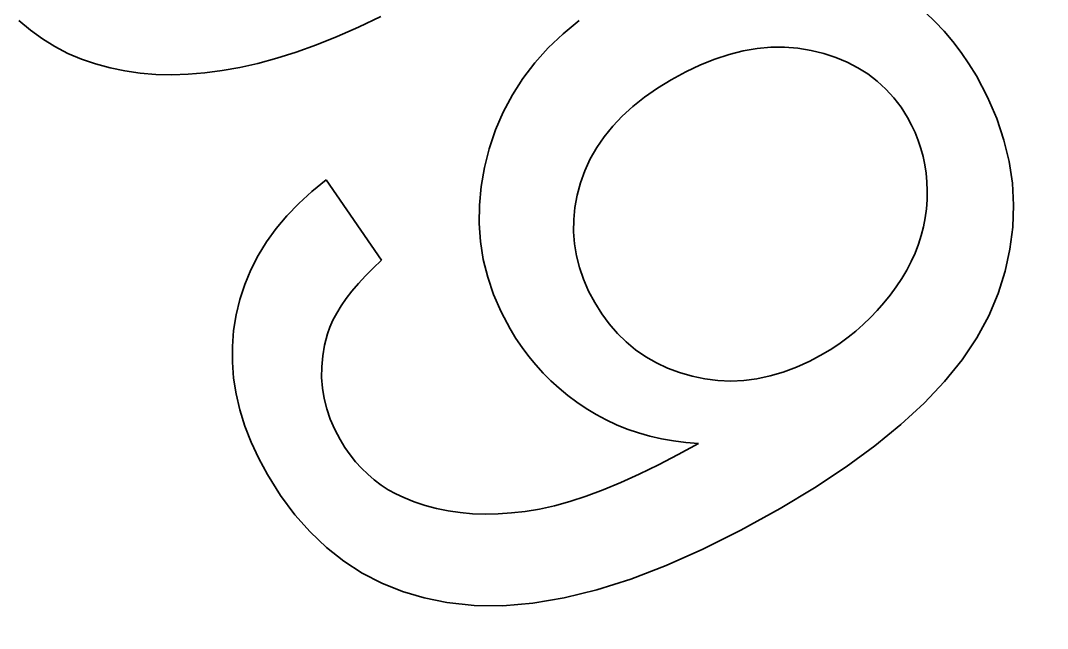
# Model space of a CAD drawing. Extents: x 0 to 297, y 0 to 210.
# Drawn here: x 187.07 to 190.294, y 76.933 to 78.841 of the extents above; entities that cross this region are included whole.
import ezdxf

# ---------------------------------------------------------------- set-up
doc = ezdxf.new("R2010")
doc.units = 0

msp = doc.modelspace()

# ---------------------------------------------------------------- linework, layer by layer
at = {"color": 7, "lineweight": 35, "ltscale": 0.001037}
msp.add_line((189.911, 78.8671), (189.9411, 78.8386), dxfattribs=at)
at = {"color": 7, "lineweight": 35, "ltscale": 0.00118}
msp.add_line((187.1012, 78.8109), (187.0651, 78.8413), dxfattribs=at)
at = {"color": 7, "lineweight": 35, "ltscale": 0.001921}
msp.add_line((188.2012, 78.8537), (188.1317, 78.8209), dxfattribs=at)
at = {"color": 7, "lineweight": 35, "ltscale": 0.001647}
msp.add_line((188.7736, 78.7998), (188.8245, 78.8416), dxfattribs=at)
at = {"color": 7, "lineweight": 35, "ltscale": 0.001047}
msp.add_line((189.9411, 78.8386), (189.9698, 78.8081), dxfattribs=at)
at = {"color": 7, "lineweight": 35, "ltscale": 0.001164}
for p, q in [((187.139, 78.7837), (187.1012, 78.8109)), ((187.3059, 78.7052), (187.2619, 78.7203))]:
    msp.add_line(p, q, dxfattribs=at)
at = {"color": 7, "lineweight": 35, "ltscale": 0.001759}
msp.add_line((188.0643, 78.7915), (187.999, 78.7654), dxfattribs=at)
at = {"color": 7, "lineweight": 35, "ltscale": 0.001839}
msp.add_line((188.1317, 78.8209), (188.0643, 78.7915), dxfattribs=at)
at = {"color": 7, "lineweight": 35, "ltscale": 0.001604}
msp.add_line((188.7271, 78.7555), (188.7736, 78.7998), dxfattribs=at)
at = {"color": 7, "lineweight": 35, "ltscale": 0.001058}
msp.add_line((189.9698, 78.8081), (189.9972, 78.7758), dxfattribs=at)
at = {"color": 7, "lineweight": 35, "ltscale": 0.001155}
msp.add_line((187.1783, 78.7595), (187.139, 78.7837), dxfattribs=at)
at = {"color": 7, "lineweight": 35, "ltscale": 0.001152}
msp.add_line((187.2193, 78.7384), (187.1783, 78.7595), dxfattribs=at)
at = {"color": 7, "lineweight": 35, "ltscale": 0.00168}
msp.add_line((187.999, 78.7654), (187.9358, 78.7426), dxfattribs=at)
at = {"color": 7, "lineweight": 35, "ltscale": 0.001074}
msp.add_line((189.9972, 78.7758), (190.0231, 78.7416), dxfattribs=at)
at = {"color": 7, "lineweight": 35, "ltscale": 0.001156}
msp.add_line((187.2619, 78.7203), (187.2193, 78.7384), dxfattribs=at)
at = {"color": 7, "lineweight": 35, "ltscale": 0.001605}
msp.add_line((187.9358, 78.7426), (187.8746, 78.7231), dxfattribs=at)
at = {"color": 7, "lineweight": 35, "ltscale": 0.00157}
msp.add_line((188.6851, 78.7088), (188.7271, 78.7555), dxfattribs=at)
at = {"color": 7, "lineweight": 35, "ltscale": 0.001177}
msp.add_line((189.2951, 78.7351), (189.2503, 78.7206), dxfattribs=at)
at = {"color": 7, "lineweight": 35, "ltscale": 0.001138}
msp.add_line((189.3392, 78.7461), (189.2951, 78.7351), dxfattribs=at)
at = {"color": 7, "lineweight": 35, "ltscale": 0.001107}
msp.add_line((189.3829, 78.7535), (189.3392, 78.7461), dxfattribs=at)
at = {"color": 7, "lineweight": 35, "ltscale": 0.001081}
for p, q in [((189.426, 78.7574), (189.3829, 78.7535)), ((188.6118, 77.2956), (188.6547, 77.3004))]:
    msp.add_line(p, q, dxfattribs=at)
at = {"color": 7, "lineweight": 35, "ltscale": 0.001064}
msp.add_line((189.4685, 78.7577), (189.426, 78.7574), dxfattribs=at)
at = {"color": 7, "lineweight": 35, "ltscale": 0.001053}
for p, q in [((189.5105, 78.7545), (189.4685, 78.7577)), ((189.3823, 77.7169), (189.4235, 77.7257))]:
    msp.add_line(p, q, dxfattribs=at)
at = {"color": 7, "lineweight": 35, "ltscale": 0.00105}
msp.add_line((189.5519, 78.7478), (189.5105, 78.7545), dxfattribs=at)
at = {"color": 7, "lineweight": 35, "ltscale": 0.001031}
for p, q in [((189.592, 78.738), (189.5519, 78.7478)), ((188.8535, 77.9924), (188.8729, 77.956))]:
    msp.add_line(p, q, dxfattribs=at)
at = {"color": 7, "lineweight": 35, "ltscale": 0.000996205}
msp.add_line((189.6299, 78.7257), (189.592, 78.738), dxfattribs=at)
at = {"color": 7, "lineweight": 35, "ltscale": 0.001093}
msp.add_line((190.0231, 78.7416), (190.0477, 78.7054), dxfattribs=at)
at = {"color": 7, "lineweight": 35, "ltscale": 0.001173}
msp.add_line((187.3512, 78.6929), (187.3059, 78.7052), dxfattribs=at)
at = {"color": 7, "lineweight": 35, "ltscale": 0.001405}
msp.add_line((187.7586, 78.694), (187.7032, 78.6842), dxfattribs=at)
at = {"color": 7, "lineweight": 35, "ltscale": 0.001461}
msp.add_line((187.8156, 78.7069), (187.7586, 78.694), dxfattribs=at)
at = {"color": 7, "lineweight": 35, "ltscale": 0.001531}
for p, q in [((187.8746, 78.7231), (187.8156, 78.7069)), ((188.6144, 78.6082), (188.6475, 78.6597))]:
    msp.add_line(p, q, dxfattribs=at)
at = {"color": 7, "lineweight": 35, "ltscale": 0.001546}
msp.add_line((188.6475, 78.6597), (188.6851, 78.7088), dxfattribs=at)
at = {"color": 7, "lineweight": 35, "ltscale": 0.001267}
msp.add_line((189.205, 78.7025), (189.1592, 78.6809), dxfattribs=at)
at = {"color": 7, "lineweight": 35, "ltscale": 0.001219}
msp.add_line((189.2503, 78.7206), (189.205, 78.7025), dxfattribs=at)
at = {"color": 7, "lineweight": 35, "ltscale": 0.000966865}
msp.add_line((189.6656, 78.7109), (189.6299, 78.7257), dxfattribs=at)
at = {"color": 7, "lineweight": 35, "ltscale": 0.000943747}
msp.add_line((189.6992, 78.6935), (189.6656, 78.7109), dxfattribs=at)
at = {"color": 7, "lineweight": 35, "ltscale": 0.000929103}
msp.add_line((189.7306, 78.6737), (189.6992, 78.6935), dxfattribs=at)
at = {"color": 7, "lineweight": 35, "ltscale": 0.001113}
msp.add_line((190.0477, 78.7054), (190.0709, 78.6674), dxfattribs=at)
at = {"color": 7, "lineweight": 35, "ltscale": 0.001188}
for p, q in [((187.3977, 78.6833), (187.3512, 78.6929)), ((189.5481, 77.7725), (189.59, 77.795))]:
    msp.add_line(p, q, dxfattribs=at)
at = {"color": 7, "lineweight": 35, "ltscale": 0.001207}
msp.add_line((187.4455, 78.6765), (187.3977, 78.6833), dxfattribs=at)
at = {"color": 7, "lineweight": 35, "ltscale": 0.00123}
msp.add_line((187.4946, 78.6725), (187.4455, 78.6765), dxfattribs=at)
at = {"color": 7, "lineweight": 35, "ltscale": 0.001258}
msp.add_line((187.5449, 78.6713), (187.4946, 78.6725), dxfattribs=at)
at = {"color": 7, "lineweight": 35, "ltscale": 0.001288}
msp.add_line((187.5964, 78.6728), (187.5449, 78.6713), dxfattribs=at)
at = {"color": 7, "lineweight": 35, "ltscale": 0.001325}
msp.add_line((187.6492, 78.6771), (187.5964, 78.6728), dxfattribs=at)
at = {"color": 7, "lineweight": 35, "ltscale": 0.001363}
msp.add_line((187.7032, 78.6842), (187.6492, 78.6771), dxfattribs=at)
at = {"color": 7, "lineweight": 35, "ltscale": 0.00132}
msp.add_line((189.1592, 78.6809), (189.1128, 78.6557), dxfattribs=at)
at = {"color": 7, "lineweight": 35, "ltscale": 0.000919275}
msp.add_line((189.7598, 78.6513), (189.7306, 78.6737), dxfattribs=at)
at = {"color": 7, "lineweight": 35, "ltscale": 0.001885}
msp.add_line((190.0709, 78.6674), (190.1062, 78.6007), dxfattribs=at)
at = {"color": 7, "lineweight": 35, "ltscale": 0.001218}
msp.add_line((189.0695, 78.6291), (189.0296, 78.6013), dxfattribs=at)
at = {"color": 7, "lineweight": 35, "ltscale": 0.001269}
msp.add_line((189.1128, 78.6557), (189.0695, 78.6291), dxfattribs=at)
at = {"color": 7, "lineweight": 35, "ltscale": 0.000918583}
msp.add_line((189.7868, 78.6264), (189.7598, 78.6513), dxfattribs=at)
at = {"color": 7, "lineweight": 35, "ltscale": 0.001527}
msp.add_line((188.5857, 78.5543), (188.6144, 78.6082), dxfattribs=at)
at = {"color": 7, "lineweight": 35, "ltscale": 0.001171}
msp.add_line((189.0296, 78.6013), (188.9929, 78.5721), dxfattribs=at)
at = {"color": 7, "lineweight": 35, "ltscale": 0.00092425}
msp.add_line((189.8117, 78.5991), (189.7868, 78.6264), dxfattribs=at)
at = {"color": 7, "lineweight": 35, "ltscale": 0.000939041}
msp.add_line((189.8344, 78.5692), (189.8117, 78.5991), dxfattribs=at)
at = {"color": 7, "lineweight": 35, "ltscale": 0.001825}
msp.add_line((190.1062, 78.6007), (190.1351, 78.5337), dxfattribs=at)
at = {"color": 7, "lineweight": 35, "ltscale": 0.001129}
msp.add_line((188.9929, 78.5721), (188.9595, 78.5417), dxfattribs=at)
at = {"color": 7, "lineweight": 35, "ltscale": 0.000959073}
msp.add_line((189.8549, 78.5368), (189.8344, 78.5692), dxfattribs=at)
at = {"color": 7, "lineweight": 35, "ltscale": 0.001533}
msp.add_line((188.5615, 78.498), (188.5857, 78.5543), dxfattribs=at)
at = {"color": 7, "lineweight": 35, "ltscale": 0.001094}
msp.add_line((188.9595, 78.5417), (188.9294, 78.5099), dxfattribs=at)
at = {"color": 7, "lineweight": 35, "ltscale": 0.00066242}
msp.add_line((189.8675, 78.5134), (189.8549, 78.5368), dxfattribs=at)
at = {"color": 7, "lineweight": 35, "ltscale": 0.001777}
msp.add_line((190.1351, 78.5337), (190.1577, 78.4663), dxfattribs=at)
at = {"color": 7, "lineweight": 35, "ltscale": 0.001063}
msp.add_line((188.9294, 78.5099), (188.9026, 78.4769), dxfattribs=at)
at = {"color": 7, "lineweight": 35, "ltscale": 0.000658754}
msp.add_line((189.8786, 78.4896), (189.8675, 78.5134), dxfattribs=at)
at = {"color": 7, "lineweight": 35, "ltscale": 0.00155}
msp.add_line((188.5417, 78.4392), (188.5615, 78.498), dxfattribs=at)
at = {"color": 7, "lineweight": 35, "ltscale": 0.00104}
msp.add_line((188.9026, 78.4769), (188.879, 78.4426), dxfattribs=at)
at = {"color": 7, "lineweight": 35, "ltscale": 0.000656767}
msp.add_line((189.8884, 78.4652), (189.8786, 78.4896), dxfattribs=at)
at = {"color": 7, "lineweight": 35, "ltscale": 0.001538}
msp.add_line((188.5265, 78.3796), (188.5417, 78.4392), dxfattribs=at)
at = {"color": 7, "lineweight": 35, "ltscale": 0.001024}
msp.add_line((188.879, 78.4426), (188.8588, 78.407), dxfattribs=at)
at = {"color": 7, "lineweight": 35, "ltscale": 0.000657562}
msp.add_line((189.8967, 78.4402), (189.8884, 78.4652), dxfattribs=at)
at = {"color": 7, "lineweight": 35, "ltscale": 0.000660968}
msp.add_line((189.9035, 78.4147), (189.8967, 78.4402), dxfattribs=at)
at = {"color": 7, "lineweight": 35, "ltscale": 0.001743}
msp.add_line((190.1577, 78.4663), (190.174, 78.3986), dxfattribs=at)
at = {"color": 7, "lineweight": 35, "ltscale": 0.001016}
msp.add_line((188.8588, 78.407), (188.8418, 78.3701), dxfattribs=at)
at = {"color": 7, "lineweight": 35, "ltscale": 0.000665926}
msp.add_line((189.9089, 78.3886), (189.9035, 78.4147), dxfattribs=at)
at = {"color": 7, "lineweight": 35, "ltscale": 0.001495}
msp.add_line((188.5162, 78.3207), (188.5265, 78.3796), dxfattribs=at)
at = {"color": 7, "lineweight": 35, "ltscale": 0.00067258}
msp.add_line((189.9129, 78.362), (189.9089, 78.3886), dxfattribs=at)
at = {"color": 7, "lineweight": 35, "ltscale": 0.001721}
msp.add_line((190.174, 78.3986), (190.184, 78.3305), dxfattribs=at)
at = {"color": 7, "lineweight": 35, "ltscale": 0.001445}
msp.add_line((187.985, 78.3053), (188.0299, 78.3417), dxfattribs=at)
at = {"color": 7, "lineweight": 35, "ltscale": 0.007655}
msp.add_line((188.0299, 78.3417), (188.2032, 78.0892), dxfattribs=at)
at = {"color": 7, "lineweight": 35, "ltscale": 0.001014}
msp.add_line((188.8418, 78.3701), (188.8282, 78.3319), dxfattribs=at)
at = {"color": 7, "lineweight": 35, "ltscale": 0.000682568}
msp.add_line((189.9154, 78.3348), (189.9129, 78.362), dxfattribs=at)
at = {"color": 7, "lineweight": 35, "ltscale": 0.001464}
msp.add_line((188.5107, 78.2624), (188.5162, 78.3207), dxfattribs=at)
at = {"color": 7, "lineweight": 35, "ltscale": 0.001002}
msp.add_line((188.8282, 78.3319), (188.8178, 78.2932), dxfattribs=at)
at = {"color": 7, "lineweight": 35, "ltscale": 0.000694102}
msp.add_line((189.9166, 78.307), (189.9154, 78.3348), dxfattribs=at)
at = {"color": 7, "lineweight": 35, "ltscale": 0.000707109}
msp.add_line((189.9162, 78.2788), (189.9166, 78.307), dxfattribs=at)
at = {"color": 7, "lineweight": 35, "ltscale": 0.001715}
msp.add_line((190.184, 78.3305), (190.1877, 78.262), dxfattribs=at)
at = {"color": 7, "lineweight": 35, "ltscale": 0.001396}
msp.add_line((187.9438, 78.2676), (187.985, 78.3053), dxfattribs=at)
at = {"color": 7, "lineweight": 35, "ltscale": 0.000978283}
msp.add_line((188.8178, 78.2932), (188.8107, 78.2547), dxfattribs=at)
at = {"color": 7, "lineweight": 35, "ltscale": 0.000712631}
msp.add_line((189.9143, 78.2503), (189.9162, 78.2788), dxfattribs=at)
at = {"color": 7, "lineweight": 35, "ltscale": 0.001354}
msp.add_line((187.9063, 78.2286), (187.9438, 78.2676), dxfattribs=at)
at = {"color": 7, "lineweight": 35, "ltscale": 0.00144}
msp.add_line((188.5101, 78.2048), (188.5107, 78.2624), dxfattribs=at)
at = {"color": 7, "lineweight": 35, "ltscale": 0.000960216}
msp.add_line((188.8107, 78.2547), (188.8069, 78.2165), dxfattribs=at)
at = {"color": 7, "lineweight": 35, "ltscale": 0.000710967}
msp.add_line((189.9107, 78.2221), (189.9143, 78.2503), dxfattribs=at)
at = {"color": 7, "lineweight": 35, "ltscale": 0.001723}
for p, q in [((190.1877, 78.262), (190.1851, 78.1931)), ((188.1431, 77.107), (188.0852, 77.1443))]:
    msp.add_line(p, q, dxfattribs=at)
at = {"color": 7, "lineweight": 35, "ltscale": 0.001317}
msp.add_line((187.8725, 78.1882), (187.9063, 78.2286), dxfattribs=at)
at = {"color": 7, "lineweight": 35, "ltscale": 0.000948984}
msp.add_line((188.8069, 78.2165), (188.8064, 78.1785), dxfattribs=at)
at = {"color": 7, "lineweight": 35, "ltscale": 0.000711708}
msp.add_line((189.9053, 78.1942), (189.9107, 78.2221), dxfattribs=at)
at = {"color": 7, "lineweight": 35, "ltscale": 0.001287}
msp.add_line((187.8423, 78.1464), (187.8725, 78.1882), dxfattribs=at)
at = {"color": 7, "lineweight": 35, "ltscale": 0.001426}
msp.add_line((188.5142, 78.1479), (188.5101, 78.2048), dxfattribs=at)
at = {"color": 7, "lineweight": 35, "ltscale": 0.000946011}
msp.add_line((188.8064, 78.1785), (188.8092, 78.1408), dxfattribs=at)
at = {"color": 7, "lineweight": 35, "ltscale": 0.000714914}
msp.add_line((189.8982, 78.1665), (189.9053, 78.1942), dxfattribs=at)
at = {"color": 7, "lineweight": 35, "ltscale": 0.001745}
msp.add_line((190.1851, 78.1931), (190.1762, 78.1238), dxfattribs=at)
at = {"color": 7, "lineweight": 35, "ltscale": 0.001264}
msp.add_line((187.8159, 78.1034), (187.8423, 78.1464), dxfattribs=at)
at = {"color": 7, "lineweight": 35, "ltscale": 0.001424}
msp.add_line((188.5232, 78.0917), (188.5142, 78.1479), dxfattribs=at)
at = {"color": 7, "lineweight": 35, "ltscale": 0.000722086}
msp.add_line((189.8894, 78.139), (189.8982, 78.1665), dxfattribs=at)
at = {"color": 7, "lineweight": 35, "ltscale": 0.000948731}
msp.add_line((188.8092, 78.1408), (188.8154, 78.1033), dxfattribs=at)
at = {"color": 7, "lineweight": 35, "ltscale": 0.0007304}
msp.add_line((189.8788, 78.1117), (189.8894, 78.139), dxfattribs=at)
at = {"color": 7, "lineweight": 35, "ltscale": 0.001781}
msp.add_line((190.1762, 78.1238), (190.1609, 78.0542), dxfattribs=at)
at = {"color": 7, "lineweight": 35, "ltscale": 0.001249}
msp.add_line((187.7932, 78.0589), (187.8159, 78.1034), dxfattribs=at)
at = {"color": 7, "lineweight": 35, "ltscale": 0.000904162}
msp.add_line((188.2032, 78.0892), (188.177, 78.0643), dxfattribs=at)
at = {"color": 7, "lineweight": 35, "ltscale": 0.001431}
msp.add_line((188.537, 78.0361), (188.5232, 78.0917), dxfattribs=at)
at = {"color": 7, "lineweight": 35, "ltscale": 0.000959159}
msp.add_line((188.8154, 78.1033), (188.8248, 78.0661), dxfattribs=at)
at = {"color": 7, "lineweight": 35, "ltscale": 0.000755713}
msp.add_line((189.8525, 78.0579), (189.8665, 78.0847), dxfattribs=at)
at = {"color": 7, "lineweight": 35, "ltscale": 0.000741737}
msp.add_line((189.8665, 78.0847), (189.8788, 78.1117), dxfattribs=at)
at = {"color": 7, "lineweight": 35, "ltscale": 0.001239}
msp.add_line((187.7741, 78.0131), (187.7932, 78.0589), dxfattribs=at)
at = {"color": 7, "lineweight": 35, "ltscale": 0.000860775}
msp.add_line((188.177, 78.0643), (188.1529, 78.0397), dxfattribs=at)
at = {"color": 7, "lineweight": 35, "ltscale": 0.000977771}
msp.add_line((188.8248, 78.0661), (188.8375, 78.0292), dxfattribs=at)
at = {"color": 7, "lineweight": 35, "ltscale": 0.000771292}
msp.add_line((189.8367, 78.0314), (189.8525, 78.0579), dxfattribs=at)
at = {"color": 7, "lineweight": 35, "ltscale": 0.00183}
msp.add_line((190.1609, 78.0542), (190.1394, 77.9843), dxfattribs=at)
at = {"color": 7, "lineweight": 35, "ltscale": 0.000818814}
msp.add_line((188.1529, 78.0397), (188.1308, 78.0155), dxfattribs=at)
at = {"color": 7, "lineweight": 35, "ltscale": 0.001448}
msp.add_line((188.5556, 77.9813), (188.537, 78.0361), dxfattribs=at)
at = {"color": 7, "lineweight": 35, "ltscale": 0.001001}
msp.add_line((188.8375, 78.0292), (188.8535, 77.9924), dxfattribs=at)
at = {"color": 7, "lineweight": 35, "ltscale": 0.000789273}
msp.add_line((189.8192, 78.0052), (189.8367, 78.0314), dxfattribs=at)
at = {"color": 7, "lineweight": 35, "ltscale": 0.00124}
msp.add_line((187.7588, 77.966), (187.7741, 78.0131), dxfattribs=at)
at = {"color": 7, "lineweight": 35, "ltscale": 0.000736984}
msp.add_line((188.1108, 77.9917), (188.0928, 77.9684), dxfattribs=at)
at = {"color": 7, "lineweight": 35, "ltscale": 0.000777284}
msp.add_line((188.1308, 78.0155), (188.1108, 77.9917), dxfattribs=at)
at = {"color": 7, "lineweight": 35, "ltscale": 0.000795708}
msp.add_line((189.8004, 77.9795), (189.8192, 78.0052), dxfattribs=at)
at = {"color": 7, "lineweight": 35, "ltscale": 0.001247}
msp.add_line((187.7471, 77.9175), (187.7588, 77.966), dxfattribs=at)
at = {"color": 7, "lineweight": 35, "ltscale": 0.000698914}
msp.add_line((188.0928, 77.9684), (188.0769, 77.9454), dxfattribs=at)
at = {"color": 7, "lineweight": 35, "ltscale": 0.001476}
msp.add_line((188.5791, 77.9271), (188.5556, 77.9813), dxfattribs=at)
at = {"color": 7, "lineweight": 35, "ltscale": 0.001025}
for p, q in [((188.8729, 77.956), (188.8947, 77.9212)), ((189.1393, 77.7364), (189.1786, 77.7249))]:
    msp.add_line(p, q, dxfattribs=at)
at = {"color": 7, "lineweight": 35, "ltscale": 0.000783492}
msp.add_line((189.76, 77.9313), (189.7806, 77.9549), dxfattribs=at)
at = {"color": 7, "lineweight": 35, "ltscale": 0.000788453}
msp.add_line((189.7806, 77.9549), (189.8004, 77.9795), dxfattribs=at)
at = {"color": 7, "lineweight": 35, "ltscale": 0.001893}
msp.add_line((190.1394, 77.9843), (190.1104, 77.9144), dxfattribs=at)
at = {"color": 7, "lineweight": 35, "ltscale": 0.000628348}
msp.add_line((188.063, 77.9228), (188.0512, 77.9007), dxfattribs=at)
at = {"color": 7, "lineweight": 35, "ltscale": 0.000661909}
msp.add_line((188.0769, 77.9454), (188.063, 77.9228), dxfattribs=at)
at = {"color": 7, "lineweight": 35, "ltscale": 0.001512}
msp.add_line((188.6073, 77.8736), (188.5791, 77.9271), dxfattribs=at)
at = {"color": 7, "lineweight": 35, "ltscale": 0.000999019}
msp.add_line((188.8947, 77.9212), (188.9184, 77.8891), dxfattribs=at)
at = {"color": 7, "lineweight": 35, "ltscale": 0.000780405}
msp.add_line((189.7384, 77.9088), (189.76, 77.9313), dxfattribs=at)
at = {"color": 7, "lineweight": 35, "ltscale": 0.001248}
msp.add_line((187.7393, 77.8682), (187.7471, 77.9175), dxfattribs=at)
at = {"color": 7, "lineweight": 35, "ltscale": 0.000596268}
msp.add_line((188.0512, 77.9007), (188.0415, 77.8789), dxfattribs=at)
at = {"color": 7, "lineweight": 35, "ltscale": 0.000979041}
msp.add_line((188.9184, 77.8891), (188.9441, 77.8595), dxfattribs=at)
at = {"color": 7, "lineweight": 35, "ltscale": 0.000777834}
msp.add_line((189.716, 77.8872), (189.7384, 77.9088), dxfattribs=at)
at = {"color": 7, "lineweight": 35, "ltscale": 0.001975}
msp.add_line((190.1104, 77.9144), (190.0726, 77.845), dxfattribs=at)
at = {"color": 7, "lineweight": 35, "ltscale": 0.001241}
msp.add_line((187.7354, 77.8187), (187.7393, 77.8682), dxfattribs=at)
at = {"color": 7, "lineweight": 35, "ltscale": 0.000891912}
msp.add_line((188.0338, 77.8575), (188.0249, 77.8229), dxfattribs=at)
at = {"color": 7, "lineweight": 35, "ltscale": 0.000568328}
msp.add_line((188.0415, 77.8789), (188.0338, 77.8575), dxfattribs=at)
at = {"color": 7, "lineweight": 35, "ltscale": 0.000875491}
msp.add_line((188.6256, 77.8437), (188.6073, 77.8736), dxfattribs=at)
at = {"color": 7, "lineweight": 35, "ltscale": 0.000966141}
msp.add_line((188.9441, 77.8595), (188.9717, 77.8325), dxfattribs=at)
at = {"color": 7, "lineweight": 35, "ltscale": 0.000777938}
msp.add_line((189.6683, 77.8473), (189.6926, 77.8667), dxfattribs=at)
at = {"color": 7, "lineweight": 35, "ltscale": 0.000777015}
msp.add_line((189.6926, 77.8667), (189.716, 77.8872), dxfattribs=at)
at = {"color": 7, "lineweight": 35, "ltscale": 0.000868691}
msp.add_line((188.645, 77.8149), (188.6256, 77.8437), dxfattribs=at)
at = {"color": 7, "lineweight": 35, "ltscale": 0.000959394}
msp.add_line((188.9717, 77.8325), (189.0013, 77.8081), dxfattribs=at)
at = {"color": 7, "lineweight": 35, "ltscale": 0.000784089}
msp.add_line((189.617, 77.8114), (189.6431, 77.8288), dxfattribs=at)
at = {"color": 7, "lineweight": 35, "ltscale": 0.000780727}
msp.add_line((189.6431, 77.8288), (189.6683, 77.8473), dxfattribs=at)
at = {"color": 7, "lineweight": 35, "ltscale": 0.002077}
msp.add_line((190.0726, 77.845), (190.026, 77.7762), dxfattribs=at)
at = {"color": 7, "lineweight": 35, "ltscale": 0.001242}
msp.add_line((187.7354, 77.769), (187.7354, 77.8187), dxfattribs=at)
at = {"color": 7, "lineweight": 35, "ltscale": 0.000867985}
msp.add_line((188.0249, 77.8229), (188.0189, 77.7887), dxfattribs=at)
at = {"color": 7, "lineweight": 35, "ltscale": 0.000865326}
msp.add_line((188.6658, 77.7872), (188.645, 77.8149), dxfattribs=at)
at = {"color": 7, "lineweight": 35, "ltscale": 0.000958899}
msp.add_line((189.0013, 77.8081), (189.0329, 77.7863), dxfattribs=at)
at = {"color": 7, "lineweight": 35, "ltscale": 0.000789907}
msp.add_line((189.59, 77.795), (189.617, 77.8114), dxfattribs=at)
at = {"color": 7, "lineweight": 35, "ltscale": 0.00125}
msp.add_line((187.7393, 77.7192), (187.7354, 77.769), dxfattribs=at)
at = {"color": 7, "lineweight": 35, "ltscale": 0.000852091}
msp.add_line((188.0189, 77.7887), (188.0157, 77.7548), dxfattribs=at)
at = {"color": 7, "lineweight": 35, "ltscale": 0.000863199}
msp.add_line((188.6877, 77.7606), (188.6658, 77.7872), dxfattribs=at)
at = {"color": 7, "lineweight": 35, "ltscale": 0.000863012}
msp.add_line((188.711, 77.735), (188.6877, 77.7606), dxfattribs=at)
at = {"color": 7, "lineweight": 35, "ltscale": 0.000965285}
msp.add_line((189.0329, 77.7863), (189.0664, 77.7671), dxfattribs=at)
at = {"color": 7, "lineweight": 35, "ltscale": 0.000979689}
msp.add_line((189.0664, 77.7671), (189.1018, 77.7504), dxfattribs=at)
at = {"color": 7, "lineweight": 35, "ltscale": 0.001146}
msp.add_line((189.5064, 77.7535), (189.5481, 77.7725), dxfattribs=at)
at = {"color": 7, "lineweight": 35, "ltscale": 0.002197}
msp.add_line((190.026, 77.7762), (189.9707, 77.7079), dxfattribs=at)
at = {"color": 7, "lineweight": 35, "ltscale": 0.000840409}
msp.add_line((188.0157, 77.7548), (188.0154, 77.7212), dxfattribs=at)
at = {"color": 7, "lineweight": 35, "ltscale": 0.000866}
msp.add_line((188.7355, 77.7106), (188.711, 77.735), dxfattribs=at)
at = {"color": 7, "lineweight": 35, "ltscale": 0.00099946}
msp.add_line((189.1018, 77.7504), (189.1393, 77.7364), dxfattribs=at)
at = {"color": 7, "lineweight": 35, "ltscale": 0.001079}
msp.add_line((189.4235, 77.7257), (189.4649, 77.7379), dxfattribs=at)
at = {"color": 7, "lineweight": 35, "ltscale": 0.001109}
msp.add_line((189.4649, 77.7379), (189.5064, 77.7535), dxfattribs=at)
at = {"color": 7, "lineweight": 35, "ltscale": 0.001266}
msp.add_line((187.7472, 77.6692), (187.7393, 77.7192), dxfattribs=at)
at = {"color": 7, "lineweight": 35, "ltscale": 0.000835021}
msp.add_line((188.0154, 77.7212), (188.018, 77.6879), dxfattribs=at)
at = {"color": 7, "lineweight": 35, "ltscale": 0.00087012}
msp.add_line((188.7613, 77.6872), (188.7355, 77.7106), dxfattribs=at)
at = {"color": 7, "lineweight": 35, "ltscale": 0.001033}
msp.add_line((189.1786, 77.7249), (189.219, 77.7164), dxfattribs=at)
at = {"color": 7, "lineweight": 35, "ltscale": 0.001022}
msp.add_line((189.219, 77.7164), (189.2596, 77.7114), dxfattribs=at)
at = {"color": 7, "lineweight": 35, "ltscale": 0.001019}
msp.add_line((189.2596, 77.7114), (189.3003, 77.7098), dxfattribs=at)
at = {"color": 7, "lineweight": 35, "ltscale": 0.001023}
msp.add_line((189.3003, 77.7098), (189.3412, 77.7117), dxfattribs=at)
at = {"color": 7, "lineweight": 35, "ltscale": 0.001035}
msp.add_line((189.3412, 77.7117), (189.3823, 77.7169), dxfattribs=at)
at = {"color": 7, "lineweight": 35, "ltscale": 0.002332}
msp.add_line((189.9707, 77.7079), (189.9066, 77.6401), dxfattribs=at)
at = {"color": 7, "lineweight": 35, "ltscale": 0.00129}
msp.add_line((187.759, 77.6189), (187.7472, 77.6692), dxfattribs=at)
at = {"color": 7, "lineweight": 35, "ltscale": 0.000836162}
msp.add_line((188.018, 77.6879), (188.0234, 77.6549), dxfattribs=at)
at = {"color": 7, "lineweight": 35, "ltscale": 0.000876562}
msp.add_line((188.7883, 77.6649), (188.7613, 77.6872), dxfattribs=at)
at = {"color": 7, "lineweight": 35, "ltscale": 0.000883904}
msp.add_line((188.8167, 77.6437), (188.7883, 77.6649), dxfattribs=at)
at = {"color": 7, "lineweight": 35, "ltscale": 0.000842861}
msp.add_line((188.0234, 77.6549), (188.0316, 77.6222), dxfattribs=at)
at = {"color": 7, "lineweight": 35, "ltscale": 0.000894168}
msp.add_line((188.8462, 77.6236), (188.8167, 77.6437), dxfattribs=at)
at = {"color": 7, "lineweight": 35, "ltscale": 0.002478}
msp.add_line((189.9066, 77.6401), (189.8338, 77.5729), dxfattribs=at)
at = {"color": 7, "lineweight": 35, "ltscale": 0.001321}
msp.add_line((187.7748, 77.5685), (187.759, 77.6189), dxfattribs=at)
at = {"color": 7, "lineweight": 35, "ltscale": 0.00085507}
msp.add_line((188.0316, 77.6222), (188.0428, 77.5898), dxfattribs=at)
at = {"color": 7, "lineweight": 35, "ltscale": 0.000899108}
msp.add_line((188.8769, 77.6049), (188.8462, 77.6236), dxfattribs=at)
at = {"color": 7, "lineweight": 35, "ltscale": 0.000899754}
msp.add_line((188.9086, 77.5879), (188.8769, 77.6049), dxfattribs=at)
at = {"color": 7, "lineweight": 35, "ltscale": 0.001358}
msp.add_line((187.7945, 77.5179), (187.7748, 77.5685), dxfattribs=at)
at = {"color": 7, "lineweight": 35, "ltscale": 0.000874525}
msp.add_line((188.0428, 77.5898), (188.0567, 77.5578), dxfattribs=at)
at = {"color": 7, "lineweight": 35, "ltscale": 0.000903312}
msp.add_line((188.9414, 77.5726), (188.9086, 77.5879), dxfattribs=at)
at = {"color": 7, "lineweight": 35, "ltscale": 0.000909124}
msp.add_line((188.9751, 77.5591), (188.9414, 77.5726), dxfattribs=at)
at = {"color": 7, "lineweight": 35, "ltscale": 0.002634}
msp.add_line((189.8338, 77.5729), (189.7522, 77.5062), dxfattribs=at)
at = {"color": 7, "lineweight": 35, "ltscale": 0.000898622}
msp.add_line((188.0567, 77.5578), (188.0735, 77.526), dxfattribs=at)
at = {"color": 7, "lineweight": 35, "ltscale": 0.000917233}
msp.add_line((189.0099, 77.5473), (188.9751, 77.5591), dxfattribs=at)
at = {"color": 7, "lineweight": 35, "ltscale": 0.000929876}
msp.add_line((189.0457, 77.5372), (189.0099, 77.5473), dxfattribs=at)
at = {"color": 7, "lineweight": 35, "ltscale": 0.000943181}
msp.add_line((189.0825, 77.5288), (189.0457, 77.5372), dxfattribs=at)
at = {"color": 7, "lineweight": 35, "ltscale": 0.001401}
msp.add_line((187.8181, 77.4671), (187.7945, 77.5179), dxfattribs=at)
at = {"color": 7, "lineweight": 35, "ltscale": 0.000724299}
msp.add_line((188.0735, 77.526), (188.0887, 77.5013), dxfattribs=at)
at = {"color": 7, "lineweight": 35, "ltscale": 0.000709028}
msp.add_line((188.0887, 77.5013), (188.105, 77.4781), dxfattribs=at)
at = {"color": 7, "lineweight": 35, "ltscale": 0.000959295}
msp.add_line((189.1203, 77.5222), (189.0825, 77.5288), dxfattribs=at)
at = {"color": 7, "lineweight": 35, "ltscale": 0.000977775}
msp.add_line((189.1591, 77.5173), (189.1203, 77.5222), dxfattribs=at)
at = {"color": 7, "lineweight": 35, "ltscale": 0.001834}
msp.add_line((189.1346, 77.4787), (189.1989, 77.5141), dxfattribs=at)
at = {"color": 7, "lineweight": 35, "ltscale": 0.000998823}
msp.add_line((189.1989, 77.5141), (189.1591, 77.5173), dxfattribs=at)
at = {"color": 7, "lineweight": 35, "ltscale": 0.002799}
for p, q in [((189.7522, 77.5062), (189.6619, 77.4401)), ((188.9862, 77.0882), (188.8794, 77.0545))]:
    msp.add_line(p, q, dxfattribs=at)
at = {"color": 7, "lineweight": 35, "ltscale": 0.000696443}
msp.add_line((188.105, 77.4781), (188.1223, 77.4563), dxfattribs=at)
at = {"color": 7, "lineweight": 35, "ltscale": 0.001748}
msp.add_line((189.0726, 77.4465), (189.1346, 77.4787), dxfattribs=at)
at = {"color": 7, "lineweight": 35, "ltscale": 0.001449}
msp.add_line((187.8456, 77.4161), (187.8181, 77.4671), dxfattribs=at)
at = {"color": 7, "lineweight": 35, "ltscale": 0.000686036}
msp.add_line((188.1223, 77.4563), (188.1407, 77.4359), dxfattribs=at)
at = {"color": 7, "lineweight": 35, "ltscale": 0.001664}
msp.add_line((189.0127, 77.4173), (189.0726, 77.4465), dxfattribs=at)
at = {"color": 7, "lineweight": 35, "ltscale": 0.002972}
msp.add_line((189.6619, 77.4401), (189.5627, 77.3745), dxfattribs=at)
at = {"color": 7, "lineweight": 35, "ltscale": 0.001939}
msp.add_line((187.8868, 77.3504), (187.8456, 77.4161), dxfattribs=at)
at = {"color": 7, "lineweight": 35, "ltscale": 0.000677789}
msp.add_line((188.1407, 77.4359), (188.1601, 77.417), dxfattribs=at)
at = {"color": 7, "lineweight": 35, "ltscale": 0.000673482}
msp.add_line((188.1601, 77.417), (188.1806, 77.3995), dxfattribs=at)
at = {"color": 7, "lineweight": 35, "ltscale": 0.001583}
msp.add_line((188.955, 77.3913), (189.0127, 77.4173), dxfattribs=at)
at = {"color": 7, "lineweight": 35, "ltscale": 0.000672037}
msp.add_line((188.1806, 77.3995), (188.2022, 77.3834), dxfattribs=at)
at = {"color": 7, "lineweight": 35, "ltscale": 0.000673181}
msp.add_line((188.2022, 77.3834), (188.2248, 77.3688), dxfattribs=at)
at = {"color": 7, "lineweight": 35, "ltscale": 0.001501}
msp.add_line((188.8995, 77.3684), (188.955, 77.3913), dxfattribs=at)
at = {"color": 7, "lineweight": 35, "ltscale": 0.003149}
msp.add_line((189.5627, 77.3745), (189.4549, 77.3094), dxfattribs=at)
at = {"color": 7, "lineweight": 35, "ltscale": 0.001869}
msp.add_line((187.9314, 77.2903), (187.8868, 77.3504), dxfattribs=at)
at = {"color": 7, "lineweight": 35, "ltscale": 0.0006776}
msp.add_line((188.2248, 77.3688), (188.2485, 77.3557), dxfattribs=at)
at = {"color": 7, "lineweight": 35, "ltscale": 0.000683728}
msp.add_line((188.2485, 77.3557), (188.2732, 77.3439), dxfattribs=at)
at = {"color": 7, "lineweight": 35, "ltscale": 0.000899783}
msp.add_line((188.2732, 77.3439), (188.3065, 77.3304), dxfattribs=at)
at = {"color": 7, "lineweight": 35, "ltscale": 0.001345}
msp.add_line((188.7951, 77.3318), (188.8462, 77.3485), dxfattribs=at)
at = {"color": 7, "lineweight": 35, "ltscale": 0.001422}
msp.add_line((188.8462, 77.3485), (188.8995, 77.3684), dxfattribs=at)
at = {"color": 7, "lineweight": 35, "ltscale": 0.000906363}
msp.add_line((188.3065, 77.3304), (188.3409, 77.3189), dxfattribs=at)
at = {"color": 7, "lineweight": 35, "ltscale": 0.000918599}
msp.add_line((188.3409, 77.3189), (188.3764, 77.3095), dxfattribs=at)
at = {"color": 7, "lineweight": 35, "ltscale": 0.000931905}
msp.add_line((188.3764, 77.3095), (188.413, 77.3021), dxfattribs=at)
at = {"color": 7, "lineweight": 35, "ltscale": 0.00113}
msp.add_line((188.6547, 77.3004), (188.6993, 77.3077), dxfattribs=at)
at = {"color": 7, "lineweight": 35, "ltscale": 0.001199}
msp.add_line((188.6993, 77.3077), (188.7461, 77.3182), dxfattribs=at)
at = {"color": 7, "lineweight": 35, "ltscale": 0.00127}
msp.add_line((188.7461, 77.3182), (188.7951, 77.3318), dxfattribs=at)
at = {"color": 7, "lineweight": 35, "ltscale": 0.003525}
msp.add_line((189.4549, 77.3094), (189.3315, 77.2412), dxfattribs=at)
at = {"color": 7, "lineweight": 35, "ltscale": 0.001811}
msp.add_line((187.9793, 77.236), (187.9314, 77.2903), dxfattribs=at)
at = {"color": 7, "lineweight": 35, "ltscale": 0.000950213}
msp.add_line((188.413, 77.3021), (188.4506, 77.2967), dxfattribs=at)
at = {"color": 7, "lineweight": 35, "ltscale": 0.000970595}
msp.add_line((188.4506, 77.2967), (188.4893, 77.2934), dxfattribs=at)
at = {"color": 7, "lineweight": 35, "ltscale": 0.000994658}
msp.add_line((188.4893, 77.2934), (188.529, 77.2921), dxfattribs=at)
at = {"color": 7, "lineweight": 35, "ltscale": 0.001021}
msp.add_line((188.529, 77.2921), (188.5699, 77.2928), dxfattribs=at)
at = {"color": 7, "lineweight": 35, "ltscale": 0.001049}
msp.add_line((188.5699, 77.2928), (188.6118, 77.2956), dxfattribs=at)
at = {"color": 7, "lineweight": 35, "ltscale": 0.001767}
msp.add_line((188.0306, 77.1873), (187.9793, 77.236), dxfattribs=at)
at = {"color": 7, "lineweight": 35, "ltscale": 0.003333}
msp.add_line((189.3315, 77.2412), (189.2122, 77.1817), dxfattribs=at)
at = {"color": 7, "lineweight": 35, "ltscale": 0.001738}
msp.add_line((188.0852, 77.1443), (188.0306, 77.1873), dxfattribs=at)
at = {"color": 7, "lineweight": 35, "ltscale": 0.003146}
msp.add_line((189.2122, 77.1817), (189.0971, 77.1307), dxfattribs=at)
at = {"color": 7, "lineweight": 35, "ltscale": 0.002969}
msp.add_line((189.0971, 77.1307), (188.9862, 77.0882), dxfattribs=at)
at = {"color": 7, "lineweight": 35, "ltscale": 0.001725}
msp.add_line((188.2044, 77.0753), (188.1431, 77.107), dxfattribs=at)
at = {"color": 7, "lineweight": 35, "ltscale": 0.001742}
msp.add_line((188.2691, 77.0493), (188.2044, 77.0753), dxfattribs=at)
at = {"color": 7, "lineweight": 35, "ltscale": 0.00264}
msp.add_line((188.8794, 77.0545), (188.7769, 77.0293), dxfattribs=at)
at = {"color": 7, "lineweight": 35, "ltscale": 0.001773}
msp.add_line((188.337, 77.029), (188.2691, 77.0493), dxfattribs=at)
at = {"color": 7, "lineweight": 35, "ltscale": 0.00182}
msp.add_line((188.4083, 77.0144), (188.337, 77.029), dxfattribs=at)
at = {"color": 7, "lineweight": 35, "ltscale": 0.002495}
msp.add_line((188.7769, 77.0293), (188.6785, 77.0126), dxfattribs=at)
at = {"color": 7, "lineweight": 35, "ltscale": 0.002159}
msp.add_line((188.4942, 77.0052), (188.4083, 77.0144), dxfattribs=at)
at = {"color": 7, "lineweight": 35, "ltscale": 0.002251}
msp.add_line((188.5842, 77.0046), (188.4942, 77.0052), dxfattribs=at)
at = {"color": 7, "lineweight": 35, "ltscale": 0.002364}
msp.add_line((188.6785, 77.0126), (188.5842, 77.0046), dxfattribs=at)
at = {"color": 7, "lineweight": 35}
msp.add_circle((222.9007, 98.5005), 42.5, dxfattribs=at)
for radius in [37.15, 36.85]:
    msp.add_arc((222.9007, 98.5005), radius, 90, 270, dxfattribs=at)

doc.saveas('drawing.dxf')
